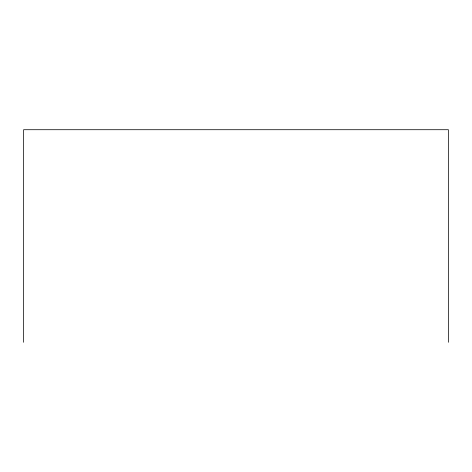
<?xml version="1.0" encoding="UTF-8"?>
<svg xmlns="http://www.w3.org/2000/svg" width="472" height="472" viewBox="0 0 472 472"><rect width="100%" height="100%" fill="white"/><g stroke="black" fill="none" stroke-linecap="round" stroke-linejoin="round"><path stroke-width="0.71" d="M448.4 342.288L448.4 129.712L23.6 129.712L23.6 342.288"/></g></svg>
